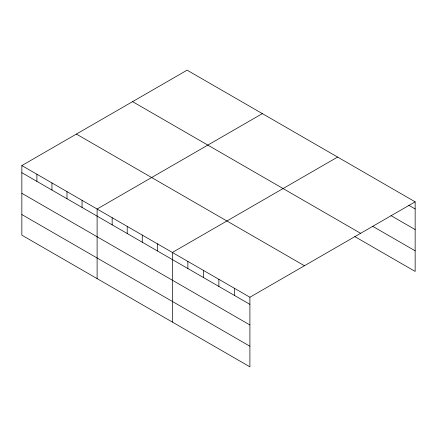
<?xml version="1.0" encoding="UTF-8"?>
<svg xmlns="http://www.w3.org/2000/svg" width="437" height="437" viewBox="0 0 437 437"><rect width="100%" height="100%" fill="white"/><g stroke="black" fill="none" stroke-linecap="round" stroke-linejoin="round"><path stroke-width="0.66" d="M21.85 165.568L249.904 297.231L249.904 366.834L21.85 235.172L21.85 165.568L187.096 70.166L415.15 201.828L415.15 271.432L354.844 236.614M262.353 113.615L97.107 209.017L97.107 278.62M337.61 157.063L172.369 252.466L172.369 322.069M249.904 297.231L415.15 201.828M408.83 205.303L415.15 208.952M391.028 215.643L415.15 229.572M372.646 226.273L415.15 250.816M132.564 101.646L360.618 233.314M76.382 134.083L304.436 265.751M21.85 172.686L249.904 304.354M21.85 193.307L249.904 324.975M21.85 214.551L249.904 346.219M234.396 288.278L234.396 295.401M218.888 279.325L218.888 286.448M203.38 270.372L203.38 277.495M187.877 261.419L187.877 268.542M157.315 243.775L157.315 250.898M142.265 235.09L142.265 242.207M127.211 226.399L127.211 233.516M112.162 217.708L112.162 224.826M82.058 200.326L82.058 207.449M67.003 191.635L67.003 198.759M51.954 182.945L51.954 190.068M36.899 174.259L36.899 181.377"/></g></svg>
